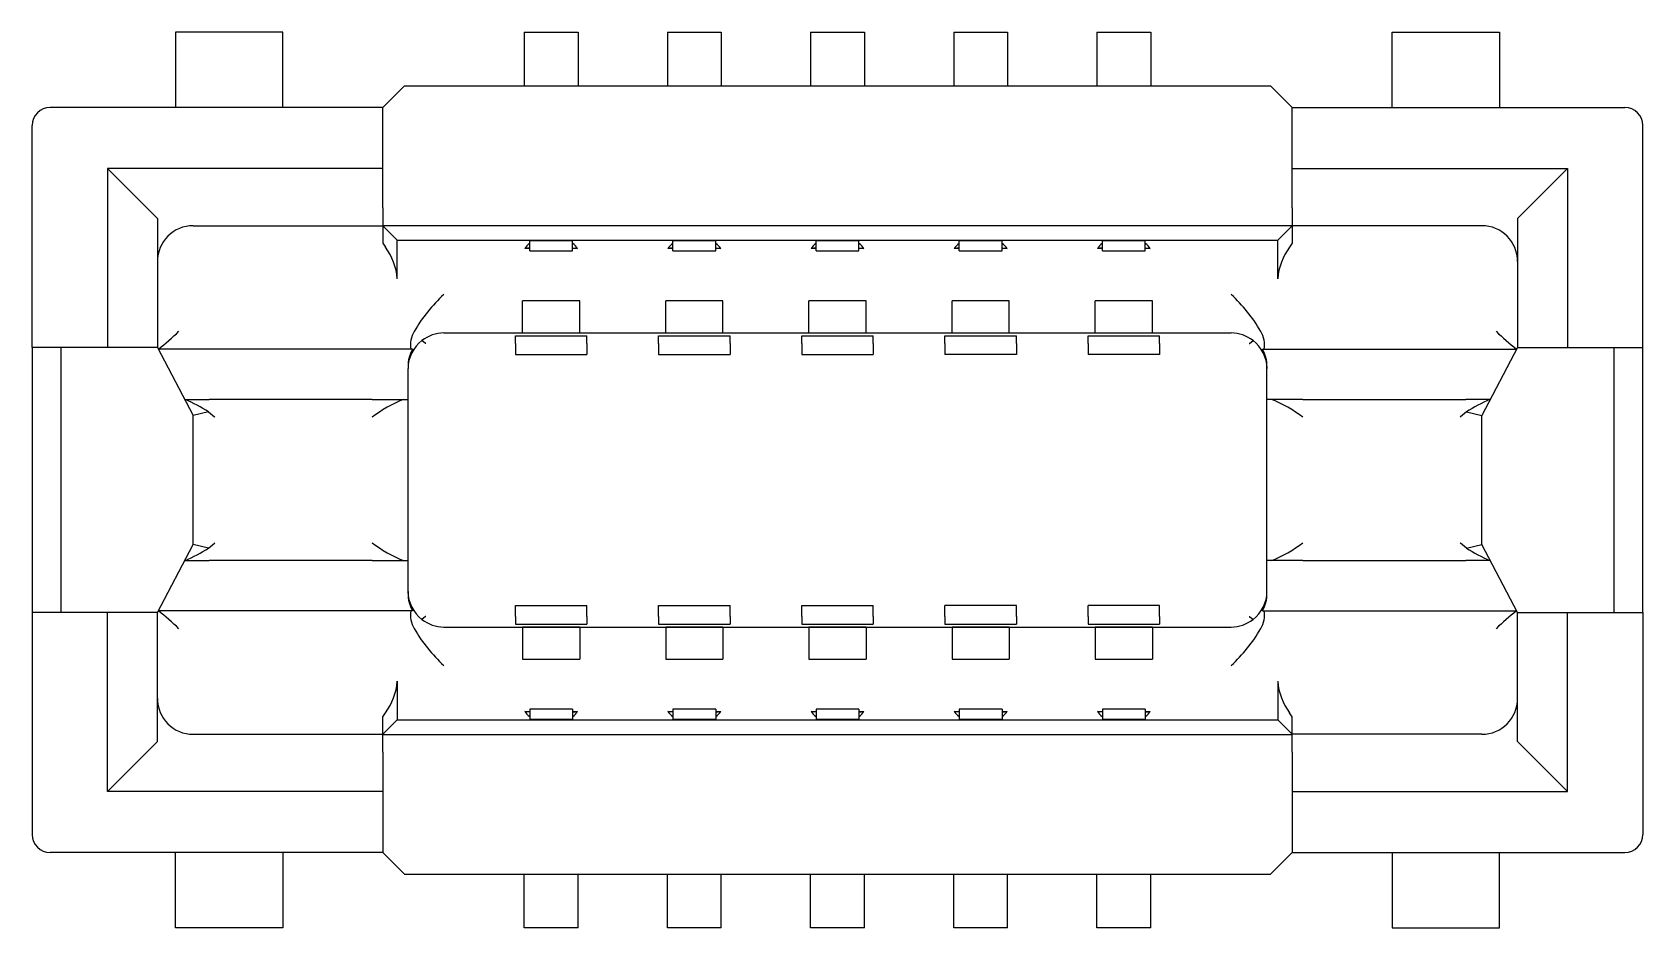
# Model space of a CAD drawing. Extents: x 77.7 to 140.4, y 66.9 to 151.2.
# Drawn here: x 77.75 to 82.25, y 148.75 to 151.25 of the extents above; entities outside this region: 1.
import ezdxf
from ezdxf.enums import TextEntityAlignment as Align

# ---------------------------------------------------------------- set-up
doc = ezdxf.new("R2010")
doc.units = 0
doc.linetypes.add('SLD-実線', pattern=[0])
doc.layers.get('0').update_dxf_attribs({"linetype": 'CONTINUOUS'})
doc.styles.get("Standard").update_dxf_attribs({"font": 'MSGOTHIC.TTC'})

msp = doc.modelspace()

# ---------------------------------------------------------------- linework, layer by layer
at = {"color": 7, "linetype": 'SLD-実線'}
for p, q in [((78.45, 151.25), (78.15, 151.25)), ((78.15, 151.25), (78.15, 151.04)), ((78.45, 151.04), (78.45, 151.25)), ((79.125, 151.25), (79.275, 151.25)), ((79.125, 151.25), (79.125, 151.1)), ((79.275, 151.25), (79.275, 151.1)), ((79.525, 151.25), (79.675, 151.25)), ((79.525, 151.25), (79.525, 151.1)), ((79.675, 151.25), (79.675, 151.1)), ((79.925, 151.25), (80.075, 151.25)), ((79.925, 151.25), (79.925, 151.1)), ((80.075, 151.25), (80.075, 151.1)), ((80.325, 151.25), (80.475, 151.25)), ((80.325, 151.25), (80.325, 151.1)), ((80.475, 151.25), (80.475, 151.1)), ((80.725, 151.25), (80.875, 151.25)), ((80.725, 151.25), (80.725, 151.1)), ((80.875, 151.25), (80.875, 151.1)), ((81.55, 151.25), (81.85, 151.25)), ((81.55, 151.04), (81.55, 151.25)), ((81.85, 151.25), (81.85, 151.04)), ((78.73, 151.04), (78.79, 151.1)), ((78.79, 151.1), (81.21, 151.1)), ((81.27, 151.04), (81.21, 151.1)), ((78.73, 151.04), (77.8, 151.04)), ((78.73, 150.87), (78.73, 151.04)), ((81.27, 151.04), (82.2, 151.04)), ((81.27, 150.87), (81.27, 151.04)), ((77.75, 150.37), (77.75, 150.99)), ((82.25, 150.37), (82.25, 150.99)), ((77.96, 150.87), (78.1, 150.73)), ((78.73, 150.87), (77.96, 150.87)), ((77.96, 150.87), (77.96, 150.37)), ((78.73, 150.76), (78.73, 150.87)), ((81.27, 150.87), (82.04, 150.87)), ((81.27, 150.76), (81.27, 150.87)), ((82.04, 150.87), (81.9, 150.73)), ((82.04, 150.87), (82.04, 150.37)), ((78.73, 150.76), (78.73, 150.7108)), ((81.27, 150.76), (81.27, 150.7108)), ((78.1, 150.73), (78.1, 150.37)), ((78.2, 150.71), (78.73, 150.71)), ((78.73, 150.7108), (81.27, 150.7108)), ((78.73, 150.7108), (78.73, 150.71)), ((78.77, 150.6692), (78.73, 150.71)), ((78.73, 150.71), (78.73, 150.7019)), ((81.23, 150.6692), (81.27, 150.71)), ((81.27, 150.7108), (81.27, 150.71)), ((81.8, 150.71), (81.27, 150.71)), ((81.27, 150.71), (81.27, 150.7019)), ((81.9, 150.73), (81.9, 150.37)), ((78.73, 150.7019), (78.73, 150.6609)), ((78.73, 150.6609), (78.7368, 150.65)), ((78.77, 150.6692), (81.23, 150.6692)), ((78.77, 150.6619), (78.77, 150.6692)), ((78.77, 150.5619), (78.77, 150.6619)), ((79.14, 150.6688), (79.26, 150.6688)), ((79.14, 150.64), (79.14, 150.6688)), ((79.26, 150.64), (79.26, 150.6688)), ((79.54, 150.6688), (79.66, 150.6688)), ((79.54, 150.64), (79.54, 150.6688)), ((79.66, 150.64), (79.66, 150.6688)), ((79.94, 150.6688), (80.06, 150.6688)), ((79.94, 150.64), (79.94, 150.6688)), ((80.06, 150.64), (80.06, 150.6688)), ((80.34, 150.6688), (80.46, 150.6688)), ((80.34, 150.64), (80.34, 150.6688)), ((80.46, 150.64), (80.46, 150.6688)), ((80.74, 150.6688), (80.86, 150.6688)), ((80.74, 150.64), (80.74, 150.6688)), ((80.86, 150.64), (80.86, 150.6688)), ((81.23, 150.6619), (81.23, 150.6692)), ((81.23, 150.5619), (81.23, 150.6619)), ((81.27, 150.6609), (81.2632, 150.65)), ((81.27, 150.7019), (81.27, 150.6609)), ((79.14, 150.6478), (79.1263, 150.6459)), ((79.14, 150.6459), (79.1263, 150.6459)), ((79.14, 150.64), (79.26, 150.64)), ((79.26, 150.6478), (79.2737, 150.6459)), ((79.2737, 150.6459), (79.26, 150.6459)), ((79.54, 150.6478), (79.5263, 150.6459)), ((79.54, 150.6459), (79.5263, 150.6459)), ((79.54, 150.64), (79.66, 150.64)), ((79.66, 150.6478), (79.6737, 150.6459)), ((79.6737, 150.6459), (79.66, 150.6459)), ((79.94, 150.6478), (79.9263, 150.6459)), ((79.94, 150.6459), (79.9263, 150.6459)), ((79.94, 150.64), (80.06, 150.64)), ((80.06, 150.6478), (80.0737, 150.6459)), ((80.0737, 150.6459), (80.06, 150.6459)), ((80.34, 150.6478), (80.3263, 150.6459)), ((80.34, 150.6459), (80.3263, 150.6459)), ((80.34, 150.64), (80.46, 150.64)), ((80.46, 150.6478), (80.4737, 150.6459)), ((80.4737, 150.6459), (80.46, 150.6459)), ((80.74, 150.6478), (80.7263, 150.6459)), ((80.74, 150.6459), (80.7263, 150.6459)), ((80.74, 150.64), (80.86, 150.64)), ((80.86, 150.6478), (80.8737, 150.6459)), ((80.8737, 150.6459), (80.86, 150.6459)), ((79.28, 150.5), (79.12, 150.5)), ((79.12, 150.4113), (79.12, 150.5)), ((79.28, 150.4113), (79.28, 150.5)), ((79.68, 150.5), (79.52, 150.5)), ((79.52, 150.4113), (79.52, 150.5)), ((79.68, 150.4113), (79.68, 150.5)), ((80.08, 150.5), (79.92, 150.5)), ((79.92, 150.4113), (79.92, 150.5)), ((80.08, 150.4113), (80.08, 150.5)), ((80.48, 150.5), (80.32, 150.5)), ((80.32, 150.4113), (80.32, 150.5)), ((80.48, 150.4113), (80.48, 150.5)), ((80.88, 150.5), (80.72, 150.5)), ((80.72, 150.4113), (80.72, 150.5)), ((80.88, 150.4113), (80.88, 150.5)), ((78.9, 150.4106), (81.1, 150.4106)), ((79.1, 150.4029), (79.3, 150.4029)), ((79.1, 150.3806), (79.1, 150.4029)), ((79.12, 150.4113), (79.28, 150.4113)), ((79.3, 150.3806), (79.3, 150.4029)), ((79.5, 150.4029), (79.7, 150.4029)), ((79.5, 150.3806), (79.5, 150.4029)), ((79.52, 150.4113), (79.68, 150.4113)), ((79.7, 150.3806), (79.7, 150.4029)), ((79.9, 150.4029), (80.1, 150.4029)), ((79.9, 150.3806), (79.9, 150.4029)), ((79.92, 150.4113), (80.08, 150.4113)), ((80.1, 150.3806), (80.1, 150.4029)), ((80.3, 150.4029), (80.5, 150.4029)), ((80.3, 150.3806), (80.3, 150.4029)), ((80.32, 150.4113), (80.48, 150.4113)), ((80.5, 150.3806), (80.5, 150.4029)), ((80.7, 150.4029), (80.9, 150.4029)), ((80.7, 150.3806), (80.7, 150.4029)), ((80.72, 150.4113), (80.88, 150.4113)), ((80.9, 150.3806), (80.9, 150.4029)), ((77.96, 150.37), (77.75, 150.37)), ((77.75, 150.37), (77.75, 149.63)), ((77.83, 150.37), (77.83, 149.63)), ((78.07, 150.37), (77.96, 150.37)), ((78.1, 150.37), (78.07, 150.37)), ((78.1, 150.37), (78.2, 150.18)), ((78.1704, 150.365), (78.1026, 150.365)), ((78.7059, 150.365), (78.1704, 150.365)), ((78.8125, 150.365), (78.7059, 150.365)), ((79.1, 150.3806), (79.1, 150.35)), ((79.1, 150.35), (79.3, 150.35)), ((79.3, 150.3806), (79.3, 150.35)), ((79.5, 150.3806), (79.5, 150.35)), ((79.5, 150.35), (79.7, 150.35)), ((79.7, 150.3806), (79.7, 150.35)), ((79.9, 150.3806), (79.9, 150.35)), ((79.9, 150.35), (80.1, 150.35)), ((80.1, 150.3806), (80.1, 150.35)), ((80.3, 150.3806), (80.3, 150.35)), ((80.5, 150.35), (80.3, 150.35)), ((80.5, 150.3806), (80.5, 150.35)), ((80.7, 150.3806), (80.7, 150.35)), ((80.9, 150.35), (80.7, 150.35)), ((80.9, 150.3806), (80.9, 150.35)), ((81.1875, 150.365), (81.2941, 150.365)), ((81.2941, 150.365), (81.8296, 150.365)), ((81.9, 150.37), (81.8, 150.18)), ((81.8296, 150.365), (81.8974, 150.365)), ((81.9, 150.37), (81.93, 150.37)), ((81.93, 150.37), (82.04, 150.37)), ((82.04, 150.37), (82.25, 150.37)), ((82.17, 149.63), (82.17, 150.37)), ((82.25, 149.63), (82.25, 150.37)), ((78.8, 150.3166), (78.8, 150.311)), ((78.8, 149.689), (78.8, 150.311)), ((81.2, 150.3166), (81.2, 150.311)), ((81.2, 149.689), (81.2, 150.311)), ((78.1763, 150.225), (78.2441, 150.225)), ((78.7, 150.225), (78.2441, 150.225)), ((78.7, 150.225), (78.8, 150.225)), ((81.3, 150.225), (81.2, 150.225)), ((81.3, 150.225), (81.7559, 150.225)), ((81.8237, 150.225), (81.7559, 150.225)), ((78.2429, 150.1906), (78.2, 150.18)), ((78.2, 149.82), (78.2, 150.18)), ((81.7571, 150.1906), (81.8, 150.18)), ((81.8, 149.82), (81.8, 150.18)), ((78.1, 149.63), (78.2, 149.82)), ((78.2429, 149.8094), (78.2, 149.82)), ((81.7571, 149.8094), (81.8, 149.82)), ((81.9, 149.63), (81.8, 149.82)), ((78.1763, 149.775), (78.2441, 149.775)), ((78.7, 149.775), (78.2441, 149.775)), ((78.7, 149.775), (78.8, 149.775)), ((81.3, 149.775), (81.2, 149.775)), ((81.3, 149.775), (81.7559, 149.775)), ((81.8237, 149.775), (81.7559, 149.775)), ((78.8, 149.6834), (78.8, 149.689)), ((81.2, 149.6834), (81.2, 149.689)), ((77.96, 149.63), (77.75, 149.63)), ((77.75, 149.63), (77.75, 149.01)), ((77.96, 149.13), (77.96, 149.63)), ((78.07, 149.63), (77.96, 149.63)), ((78.1, 149.63), (78.07, 149.63)), ((78.1, 149.27), (78.1, 149.63)), ((78.1704, 149.635), (78.1026, 149.635)), ((78.7059, 149.635), (78.1704, 149.635)), ((78.8125, 149.635), (78.7059, 149.635)), ((79.1, 149.65), (79.3, 149.65)), ((79.1, 149.6194), (79.1, 149.65)), ((79.3, 149.6194), (79.3, 149.65)), ((79.5, 149.6194), (79.5, 149.65)), ((79.5, 149.65), (79.7, 149.65)), ((79.7, 149.6194), (79.7, 149.65)), ((79.9, 149.65), (80.1, 149.65)), ((79.9, 149.6194), (79.9, 149.65)), ((80.1, 149.6194), (80.1, 149.65)), ((80.5, 149.65), (80.3, 149.65)), ((80.3, 149.6194), (80.3, 149.65)), ((80.5, 149.6194), (80.5, 149.65)), ((80.7, 149.6194), (80.7, 149.65)), ((80.9, 149.65), (80.7, 149.65)), ((80.9, 149.6194), (80.9, 149.65)), ((81.1875, 149.635), (81.2941, 149.635)), ((81.2941, 149.635), (81.8296, 149.635)), ((81.8296, 149.635), (81.8974, 149.635)), ((81.9, 149.27), (81.9, 149.63)), ((81.9, 149.63), (81.93, 149.63)), ((81.93, 149.63), (82.04, 149.63)), ((82.04, 149.13), (82.04, 149.63)), ((82.04, 149.63), (82.25, 149.63)), ((82.25, 149.63), (82.25, 149.01)), ((78.9, 149.5894), (81.1, 149.5894)), ((79.1, 149.6194), (79.1, 149.5971)), ((79.1, 149.5971), (79.3, 149.5971)), ((79.28, 149.5887), (79.12, 149.5887)), ((79.12, 149.5887), (79.12, 149.5)), ((79.28, 149.5887), (79.28, 149.5)), ((79.3, 149.6194), (79.3, 149.5971)), ((79.5, 149.6194), (79.5, 149.5971)), ((79.5, 149.5971), (79.7, 149.5971)), ((79.68, 149.5887), (79.52, 149.5887)), ((79.52, 149.5887), (79.52, 149.5)), ((79.68, 149.5887), (79.68, 149.5)), ((79.7, 149.6194), (79.7, 149.5971)), ((79.9, 149.6194), (79.9, 149.5971)), ((79.9, 149.5971), (80.1, 149.5971)), ((80.08, 149.5887), (79.92, 149.5887)), ((79.92, 149.5887), (79.92, 149.5)), ((80.08, 149.5887), (80.08, 149.5)), ((80.1, 149.6194), (80.1, 149.5971)), ((80.3, 149.6194), (80.3, 149.5971)), ((80.3, 149.5971), (80.5, 149.5971)), ((80.48, 149.5887), (80.32, 149.5887)), ((80.32, 149.5887), (80.32, 149.5)), ((80.48, 149.5887), (80.48, 149.5)), ((80.5, 149.6194), (80.5, 149.5971)), ((80.7, 149.6194), (80.7, 149.5971)), ((80.7, 149.5971), (80.9, 149.5971)), ((80.88, 149.5887), (80.72, 149.5887)), ((80.72, 149.5887), (80.72, 149.5)), ((80.88, 149.5887), (80.88, 149.5)), ((80.9, 149.6194), (80.9, 149.5971)), ((79.12, 149.5), (79.28, 149.5)), ((79.52, 149.5), (79.68, 149.5)), ((79.92, 149.5), (80.08, 149.5)), ((80.32, 149.5), (80.48, 149.5)), ((80.72, 149.5), (80.88, 149.5)), ((78.77, 149.4381), (78.77, 149.3381)), ((81.23, 149.4381), (81.23, 149.3381)), ((79.14, 149.36), (79.14, 149.3312)), ((79.26, 149.36), (79.14, 149.36)), ((79.26, 149.36), (79.26, 149.3312)), ((79.54, 149.36), (79.54, 149.3312)), ((79.66, 149.36), (79.54, 149.36)), ((79.66, 149.36), (79.66, 149.3312)), ((79.94, 149.36), (79.94, 149.3312)), ((80.06, 149.36), (79.94, 149.36)), ((80.06, 149.36), (80.06, 149.3312)), ((80.46, 149.36), (80.34, 149.36)), ((80.34, 149.36), (80.34, 149.3312)), ((80.46, 149.36), (80.46, 149.3312)), ((80.86, 149.36), (80.74, 149.36)), ((80.74, 149.36), (80.74, 149.3312)), ((80.86, 149.36), (80.86, 149.3312)), ((78.73, 149.3391), (78.7368, 149.35)), ((78.73, 149.2981), (78.73, 149.3391)), ((78.77, 149.3308), (78.73, 149.29)), ((78.77, 149.3381), (78.77, 149.3308)), ((78.77, 149.3308), (81.23, 149.3308)), ((79.14, 149.3522), (79.1263, 149.3541)), ((79.1263, 149.3541), (79.14, 149.3541)), ((79.26, 149.3312), (79.14, 149.3312)), ((79.26, 149.3522), (79.2737, 149.3541)), ((79.26, 149.3541), (79.2737, 149.3541)), ((79.54, 149.3522), (79.5263, 149.3541)), ((79.5263, 149.3541), (79.54, 149.3541)), ((79.66, 149.3312), (79.54, 149.3312)), ((79.66, 149.3522), (79.6737, 149.3541)), ((79.66, 149.3541), (79.6737, 149.3541)), ((79.94, 149.3522), (79.9263, 149.3541)), ((79.9263, 149.3541), (79.94, 149.3541)), ((80.06, 149.3312), (79.94, 149.3312)), ((80.06, 149.3522), (80.0737, 149.3541)), ((80.06, 149.3541), (80.0737, 149.3541)), ((80.34, 149.3522), (80.3263, 149.3541)), ((80.3263, 149.3541), (80.34, 149.3541)), ((80.46, 149.3312), (80.34, 149.3312)), ((80.46, 149.3522), (80.4737, 149.3541)), ((80.46, 149.3541), (80.4737, 149.3541)), ((80.74, 149.3522), (80.7263, 149.3541)), ((80.7263, 149.3541), (80.74, 149.3541)), ((80.86, 149.3312), (80.74, 149.3312)), ((80.86, 149.3522), (80.8737, 149.3541)), ((80.86, 149.3541), (80.8737, 149.3541)), ((81.23, 149.3381), (81.23, 149.3308)), ((81.23, 149.3308), (81.27, 149.29)), ((81.27, 149.3391), (81.2632, 149.35)), ((81.27, 149.2981), (81.27, 149.3391)), ((77.96, 149.13), (78.1, 149.27)), ((78.2, 149.29), (78.73, 149.29)), ((78.73, 149.29), (78.73, 149.2981)), ((78.73, 149.2892), (78.73, 149.29)), ((78.73, 149.2892), (81.27, 149.2892)), ((78.73, 149.24), (78.73, 149.2892)), ((81.27, 149.29), (81.27, 149.2981)), ((81.8, 149.29), (81.27, 149.29)), ((81.27, 149.2892), (81.27, 149.29)), ((81.27, 149.24), (81.27, 149.2892)), ((82.04, 149.13), (81.9, 149.27)), ((78.73, 149.24), (78.73, 149.13)), ((81.27, 149.24), (81.27, 149.13)), ((78.73, 149.13), (77.96, 149.13)), ((78.73, 149.13), (78.73, 148.96)), ((81.27, 149.13), (82.04, 149.13)), ((81.27, 149.13), (81.27, 148.96)), ((78.73, 148.96), (77.8, 148.96)), ((78.15, 148.75), (78.15, 148.96)), ((78.45, 148.96), (78.45, 148.75)), ((78.73, 148.96), (78.79, 148.9)), ((81.27, 148.96), (81.21, 148.9)), ((81.27, 148.96), (82.2, 148.96)), ((81.55, 148.96), (81.55, 148.75)), ((81.85, 148.75), (81.85, 148.96)), ((78.79, 148.9), (81.21, 148.9)), ((79.125, 148.75), (79.125, 148.9)), ((79.275, 148.75), (79.275, 148.9)), ((79.525, 148.75), (79.525, 148.9)), ((79.675, 148.75), (79.675, 148.9)), ((79.925, 148.75), (79.925, 148.9)), ((80.075, 148.75), (80.075, 148.9)), ((80.325, 148.75), (80.325, 148.9)), ((80.475, 148.75), (80.475, 148.9)), ((80.725, 148.75), (80.725, 148.9)), ((80.875, 148.75), (80.875, 148.9)), ((78.45, 148.75), (78.15, 148.75)), ((79.275, 148.75), (79.125, 148.75)), ((79.675, 148.75), (79.525, 148.75)), ((80.075, 148.75), (79.925, 148.75)), ((80.475, 148.75), (80.325, 148.75)), ((80.875, 148.75), (80.725, 148.75)), ((81.55, 148.75), (81.85, 148.75))]:
    msp.add_line(p, q, dxfattribs=at)
for points in [[(78.85, 150.3806), (78.8489, 150.3814), (78.8389, 150.3892)], [(81.15, 150.3806), (81.1511, 150.3814), (81.1611, 150.3892)], [(78.2429, 150.1906), (78.2589, 150.176), (78.26, 150.175)], [(81.7571, 150.1906), (81.7411, 150.176), (81.74, 150.175)], [(78.2429, 149.8094), (78.2589, 149.824), (78.26, 149.825)], [(81.7571, 149.8094), (81.7411, 149.824), (81.74, 149.825)], [(78.85, 149.6194), (78.8489, 149.6186), (78.8389, 149.6108)], [(81.15, 149.6194), (81.1511, 149.6186), (81.1611, 149.6108)]]:
    msp.add_lwpolyline(points, dxfattribs=at)
for centre, radius, start, end in [((77.8, 150.99), 0.05, 90, 180), ((82.2, 150.99), 0.05, 0, 90), ((78.2, 150.61), 0.1, 90, 180), ((81.8, 150.61), 0.1, 0, 90), ((78.603, 150.5492), 0.1675, 4.3664, 37.0002), ((79.1587, 150.6278), 0.0372, 120.2902, 150.9633), ((79.2413, 150.6278), 0.0372, 29.0367, 59.7098), ((79.5587, 150.6278), 0.0372, 120.2902, 150.9633), ((79.6413, 150.6278), 0.0372, 29.0367, 59.7098), ((79.9587, 150.6278), 0.0372, 120.2902, 150.9633), ((80.0413, 150.6278), 0.0372, 29.0367, 59.7098), ((80.3587, 150.6278), 0.0372, 120.2902, 150.9633), ((80.4413, 150.6278), 0.0372, 29.0367, 59.7098), ((80.7587, 150.6278), 0.0372, 120.2902, 150.9633), ((80.8413, 150.6278), 0.0372, 29.0367, 59.7098), ((81.397, 150.5492), 0.1675, 142.9998, 175.6336), ((79.2102, 150.1849), 0.4552, 132.9558, 149.6359), ((80.7898, 150.1849), 0.4552, 30.3641, 47.0442), ((77.6865, 150.9074), 0.6831, 307.5047, 313.8811), ((78.8819, 150.3768), 0.0749, 149.3625, 189.096), ((78.9012, 150.3091), 0.1014, 90.6895, 127.9222), ((81.0988, 150.3091), 0.1014, 52.0778, 89.3105), ((81.1181, 150.3768), 0.0749, 350.904, 30.6375), ((82.3135, 150.9074), 0.6831, 226.1189, 232.4953), ((78.8985, 150.3107), 0.0985, 127.2612, 179.8751), ((78.9001, 150.3166), 0.1001, 151.1175, 180.0008), ((81.1015, 150.3107), 0.0985, 0.1249, 52.7388), ((81.0999, 150.3166), 0.1001, 359.9992, 28.8825), ((77.9363, 149.6856), 0.5908, 58.7351, 65.9255), ((78.9177, 149.898), 0.3523, 111.8402, 128.1598), ((81.0826, 149.8985), 0.3517, 51.8275, 68.1725), ((82.0638, 149.6854), 0.591, 114.0759, 121.2635), ((77.9363, 150.3144), 0.5908, 294.0745, 301.2649), ((78.9177, 150.102), 0.3523, 231.8402, 248.1598), ((81.0826, 150.1015), 0.3517, 291.8275, 308.1725), ((82.0638, 150.3146), 0.591, 238.7365, 245.9241), ((78.8985, 149.6893), 0.0985, 180.1249, 232.7388), ((78.9001, 149.6834), 0.1001, 179.9992, 208.8825), ((81.1015, 149.6893), 0.0985, 307.2612, 359.8751), ((81.0999, 149.6834), 0.1001, 331.1175, 0.0008), ((77.6865, 149.0926), 0.6831, 46.1189, 52.4953), ((78.8819, 149.6232), 0.0749, 170.904, 210.6375), ((81.1181, 149.6232), 0.0749, 329.3625, 9.096), ((82.3135, 149.0926), 0.6831, 127.5047, 133.8811), ((79.2102, 149.8151), 0.4552, 210.3641, 227.0442), ((78.9012, 149.6909), 0.1014, 232.0778, 269.3105), ((81.0988, 149.6909), 0.1014, 270.6895, 307.9222), ((80.7898, 149.8151), 0.4552, 312.9558, 329.6359), ((78.603, 149.4508), 0.1675, 322.9998, 355.6336), ((81.397, 149.4508), 0.1675, 184.3664, 217.0002), ((78.2, 149.39), 0.1, 180, 270), ((81.8, 149.39), 0.1, 270, 360), ((79.1587, 149.3722), 0.0372, 209.0367, 239.7098), ((79.2413, 149.3722), 0.0372, 300.2902, 330.9633), ((79.5587, 149.3722), 0.0372, 209.0367, 239.7098), ((79.6413, 149.3722), 0.0372, 300.2902, 330.9633), ((79.9587, 149.3722), 0.0372, 209.0367, 239.7098), ((80.0413, 149.3722), 0.0372, 300.2902, 330.9633), ((80.3587, 149.3722), 0.0372, 209.0367, 239.7098), ((80.4413, 149.3722), 0.0372, 300.2902, 330.9633), ((80.7587, 149.3722), 0.0372, 209.0367, 239.7098), ((80.8413, 149.3722), 0.0372, 300.2902, 330.9633), ((77.8, 149.01), 0.05, 180, 270), ((82.2, 149.01), 0.05, 270, 0)]:
    msp.add_arc(centre, radius, start, end, dxfattribs=at)

# ---------------------------------------------------------------- texts
at = {"color": 7, "linetype": 'CONTINUOUS', "width": 0.660377}
msp.add_text('Panasonic Corporation 2014  Nov.,2014  axe510127d.dxf', height=2.38125, dxfattribs=at).set_placement((80, 66.825), align=Align.BOTTOM_LEFT)

doc.saveas('drawing.dxf')
